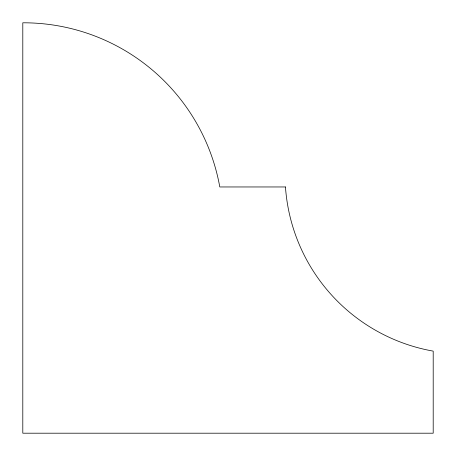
<?xml version="1.0" encoding="UTF-8"?>
<svg xmlns="http://www.w3.org/2000/svg" width="456" height="456" viewBox="0 0 456 456"><rect width="100%" height="100%" fill="white"/><g stroke="black" fill="none" stroke-linecap="round" stroke-linejoin="round"><path stroke-width="0.68" d="M285.456 186.96L219.792 186.96A199.454 199.454 0 0 0 22.8 22.8L22.8 433.2L433.2 433.2L433.2 351.12A179.413 179.413 0 0 1 285.456 186.96"/></g></svg>
